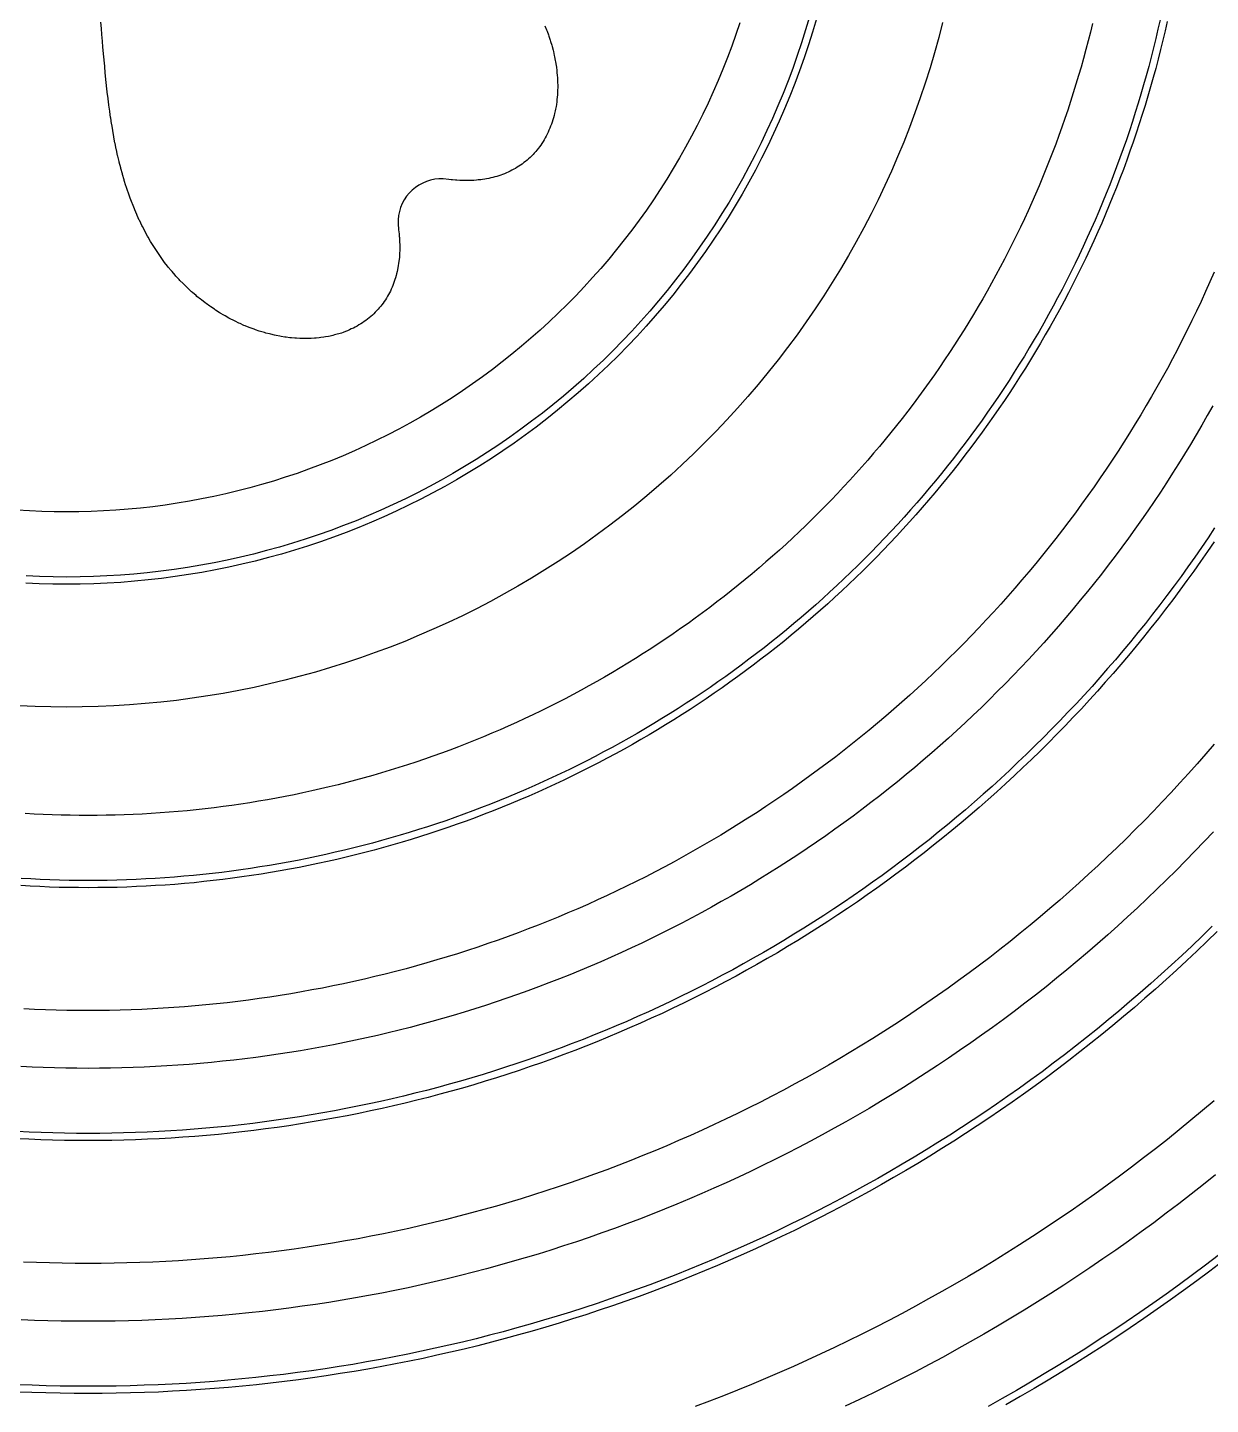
# Model space of a CAD drawing. Header units: metres. Extents: x 10 to 1210, y 10 to 2773.
# Drawn here: x 451.6 to 615.4, y 2079.5 to 2270 of the extents above; entities that cross this region are included whole.
import ezdxf

# ---------------------------------------------------------------- set-up
doc = ezdxf.new("R2010")
doc.units = ezdxf.units.M
for name, color, linetype in [('ACIKLIK', 5, 'Continuous'), ('CAM_SABLON', 4, 'Continuous'), ('DIS_KENAR_V91_Z3', 1, 'Continuous'), ('LAMBA_T4_Z4', 3, 'Continuous')]:
    doc.layers.add(name, color=color, linetype=linetype)

msp = doc.modelspace()

# ---------------------------------------------------------------- linework, layer by layer
at = {"layer": 'ACIKLIK'}
for points in [[(550.2, 2270.72), (549.66, 2269.09), (549.09, 2267.48), (548.49, 2265.88), (547.86, 2264.29), (547.21, 2262.71), (546.53, 2261.14), (545.82, 2259.58), (545.08, 2258.04), (544.32, 2256.51), (543.53, 2254.99), (542.71, 2253.49), (541.87, 2252), (541, 2250.53), (540.11, 2249.07), (539.19, 2247.63), (538.24, 2246.2), (537.28, 2244.79), (536.28, 2243.4), (535.27, 2242.02), (534.22, 2240.67), (533.16, 2239.33), (532.07, 2238.01), (530.96, 2236.71), (529.83, 2235.43), (528.67, 2234.16), (527.49, 2232.92), (526.3, 2231.7), (525.08, 2230.51), (523.84, 2229.33), (522.57, 2228.17), (521.29, 2227.04), (519.99, 2225.93), (518.67, 2224.84), (517.33, 2223.78), (515.98, 2222.73), (514.6, 2221.72), (513.21, 2220.72), (511.8, 2219.76), (510.37, 2218.81), (508.93, 2217.89), (507.47, 2217), (506, 2216.13), (504.51, 2215.29), (503.01, 2214.47), (501.49, 2213.68), (499.96, 2212.92), (498.42, 2212.18), (496.86, 2211.47), (495.29, 2210.79), (493.71, 2210.14), (492.12, 2209.51), (490.52, 2208.91), (488.91, 2208.34), (487.28, 2207.8), (485.65, 2207.28), (484.01, 2206.8), (482.36, 2206.34), (480.71, 2205.91), (479.04, 2205.51), (477.38, 2205.14), (475.7, 2204.8), (474.02, 2204.49), (472.33, 2204.21), (470.64, 2203.95), (468.94, 2203.73), (467.24, 2203.54), (465.54, 2203.37), (463.84, 2203.24), (462.13, 2203.14), (460.42, 2203.06), (458.71, 2203.02), (457, 2203), (455.29, 2203.02), (453.58, 2203.06), (451.87, 2203.14), (450.16, 2203.24)], [(599.05, 2270.62), (598.75, 2269.41), (598.44, 2268.2), (598.13, 2266.99), (597.8, 2265.78), (597.46, 2264.58), (597.11, 2263.39), (596.75, 2262.19), (596.38, 2261), (596, 2259.81), (595.61, 2258.63), (595.21, 2257.44), (594.8, 2256.27), (594.38, 2255.09), (593.94, 2253.92), (593.5, 2252.75), (593.05, 2251.59), (592.59, 2250.43), (592.11, 2249.28), (591.63, 2248.13), (591.14, 2246.98), (590.64, 2245.84), (590.12, 2244.7), (589.6, 2243.57), (589.07, 2242.44), (588.53, 2241.31), (587.98, 2240.19), (587.41, 2239.08), (586.84, 2237.97), (586.26, 2236.87), (585.67, 2235.77), (585.07, 2234.67), (584.46, 2233.58), (583.84, 2232.5), (583.21, 2231.42), (582.57, 2230.35), (581.93, 2229.28), (581.27, 2228.22), (580.6, 2227.17), (579.93, 2226.12), (579.25, 2225.07), (578.55, 2224.04), (577.85, 2223), (577.14, 2221.98), (576.42, 2220.96), (575.69, 2219.95), (574.95, 2218.94), (574.2, 2217.94), (573.45, 2216.95), (572.69, 2215.96), (571.91, 2214.98), (571.13, 2214.01), (570.34, 2213.04), (569.54, 2212.08), (568.74, 2211.13), (567.92, 2210.18), (567.1, 2209.25), (566.27, 2208.31), (565.43, 2207.39), (564.58, 2206.47), (563.73, 2205.57), (562.87, 2204.66), (561.99, 2203.77), (561.12, 2202.88), (560.23, 2202.01), (559.34, 2201.13), (558.43, 2200.27), (557.53, 2199.42), (556.61, 2198.57), (555.69, 2197.73), (554.75, 2196.9), (553.82, 2196.08), (552.87, 2195.26), (551.92, 2194.46), (550.96, 2193.66), (549.99, 2192.87), (549.02, 2192.09), (548.04, 2191.31), (547.05, 2190.55), (546.06, 2189.8), (545.06, 2189.05), (544.05, 2188.31), (543.04, 2187.58), (542.02, 2186.86), (541, 2186.15), (539.96, 2185.45), (538.93, 2184.75), (537.88, 2184.07), (536.83, 2183.4), (535.78, 2182.73), (534.72, 2182.07), (533.65, 2181.43), (532.58, 2180.79), (531.5, 2180.16), (530.42, 2179.54), (529.33, 2178.93), (528.23, 2178.33), (527.13, 2177.74), (526.03, 2177.16), (524.92, 2176.59), (523.81, 2176.02), (522.69, 2175.47), (521.56, 2174.93), (520.43, 2174.4), (519.3, 2173.88), (518.16, 2173.36), (517.02, 2172.86), (515.87, 2172.37), (514.72, 2171.89), (513.57, 2171.41), (512.41, 2170.95), (511.25, 2170.5), (510.08, 2170.06), (508.91, 2169.62), (507.73, 2169.2), (506.56, 2168.79), (505.37, 2168.39), (504.19, 2168), (503, 2167.62), (501.81, 2167.25), (500.61, 2166.89), (499.42, 2166.54), (498.22, 2166.2), (497.01, 2165.87), (495.8, 2165.56), (494.59, 2165.25), (493.38, 2164.95), (492.17, 2164.67), (490.95, 2164.39), (489.73, 2164.13), (488.51, 2163.87), (487.29, 2163.63), (486.06, 2163.39), (484.83, 2163.17), (483.6, 2162.96), (482.37, 2162.76), (481.14, 2162.57), (479.9, 2162.39), (478.67, 2162.22), (477.43, 2162.07), (476.19, 2161.92), (474.95, 2161.78), (473.71, 2161.66), (472.46, 2161.54), (471.22, 2161.44), (469.98, 2161.35), (468.73, 2161.27), (467.48, 2161.2), (466.24, 2161.14), (464.99, 2161.09), (463.74, 2161.05), (462.5, 2161.02), (461.25, 2161.01), (460, 2161), (458.75, 2161.01), (457.5, 2161.02), (456.26, 2161.05), (455.01, 2161.09), (453.76, 2161.14), (452.52, 2161.2), (451.27, 2161.27)], [(615.68, 2217.7), (614.92, 2216.35), (614.15, 2215), (613.37, 2213.66), (612.58, 2212.32), (611.77, 2211), (610.95, 2209.67), (610.12, 2208.36), (609.28, 2207.05), (608.43, 2205.76), (607.57, 2204.46), (606.69, 2203.18), (605.81, 2201.9), (604.91, 2200.64), (604, 2199.37), (603.09, 2198.12), (602.16, 2196.88), (601.22, 2195.64), (600.27, 2194.41), (599.3, 2193.19), (598.33, 2191.98), (597.35, 2190.78), (596.36, 2189.58), (595.35, 2188.4), (594.34, 2187.22), (593.31, 2186.05), (592.28, 2184.89), (591.24, 2183.75), (590.18, 2182.6), (589.12, 2181.47), (588.04, 2180.35), (586.96, 2179.24), (585.86, 2178.14), (584.76, 2177.04), (583.65, 2175.96), (582.53, 2174.88), (581.4, 2173.82), (580.25, 2172.76), (579.11, 2171.72), (577.95, 2170.69), (576.78, 2169.66), (575.6, 2168.65), (574.42, 2167.64), (573.22, 2166.65), (572.02, 2165.67), (570.81, 2164.7), (569.59, 2163.73), (568.36, 2162.78), (567.12, 2161.84), (565.88, 2160.91), (564.63, 2160), (563.36, 2159.09), (562.1, 2158.19), (560.82, 2157.31), (559.54, 2156.43), (558.24, 2155.57), (556.95, 2154.72), (555.64, 2153.88), (554.33, 2153.05), (553, 2152.23), (551.68, 2151.42), (550.34, 2150.63), (549, 2149.85), (547.65, 2149.08), (546.3, 2148.32), (544.93, 2147.57), (543.57, 2146.84), (542.19, 2146.11), (540.81, 2145.4), (539.42, 2144.7), (538.03, 2144.01), (536.63, 2143.34), (535.23, 2142.68), (533.82, 2142.03), (532.4, 2141.39), (530.98, 2140.76), (529.55, 2140.15), (528.12, 2139.55), (526.68, 2138.96), (525.24, 2138.39), (523.79, 2137.82), (522.34, 2137.27), (520.88, 2136.73), (519.42, 2136.21), (517.95, 2135.7), (516.48, 2135.2), (515, 2134.71), (513.53, 2134.24), (512.04, 2133.78), (510.55, 2133.33), (509.06, 2132.9), (507.57, 2132.47), (506.07, 2132.07), (504.57, 2131.67), (503.06, 2131.29), (501.55, 2130.92), (500.04, 2130.56), (498.53, 2130.22), (497.01, 2129.89), (495.49, 2129.57), (493.96, 2129.27), (492.44, 2128.98), (490.91, 2128.7), (489.38, 2128.44), (487.85, 2128.19), (486.31, 2127.96), (484.77, 2127.73), (483.23, 2127.52), (481.69, 2127.33), (480.15, 2127.14), (478.61, 2126.98), (477.06, 2126.82), (475.51, 2126.68), (473.97, 2126.55), (472.42, 2126.43), (470.87, 2126.33), (469.32, 2126.24), (467.76, 2126.17), (466.21, 2126.11), (464.66, 2126.06), (463.11, 2126.03), (461.55, 2126.01), (460, 2126), (458.45, 2126.01), (456.89, 2126.03), (455.34, 2126.06), (453.79, 2126.11), (452.24, 2126.17), (450.68, 2126.24)], [(615.78, 2158.73), (614.5, 2157.38), (613.22, 2156.04), (611.92, 2154.71), (610.61, 2153.39), (609.29, 2152.08), (607.96, 2150.78), (606.62, 2149.5), (605.27, 2148.22), (603.9, 2146.96), (602.52, 2145.71), (601.14, 2144.47), (599.74, 2143.25), (598.33, 2142.03), (596.91, 2140.83), (595.48, 2139.64), (594.05, 2138.47), (592.6, 2137.3), (591.14, 2136.15), (589.67, 2135.02), (588.19, 2133.89), (586.7, 2132.78), (585.2, 2131.68), (583.69, 2130.59), (582.17, 2129.52), (580.64, 2128.46), (579.11, 2127.42), (577.56, 2126.38), (576.01, 2125.36), (574.44, 2124.36), (572.87, 2123.37), (571.29, 2122.39), (569.7, 2121.42), (568.11, 2120.47), (566.5, 2119.54), (564.89, 2118.61), (563.26, 2117.71), (561.63, 2116.81), (560, 2115.93), (558.35, 2115.07), (556.7, 2114.22), (555.04, 2113.38), (553.37, 2112.56), (551.7, 2111.75), (550.02, 2110.96), (548.33, 2110.18), (546.63, 2109.42), (544.93, 2108.67), (543.23, 2107.93), (541.51, 2107.21), (539.79, 2106.51), (538.06, 2105.82), (536.33, 2105.15), (534.59, 2104.49), (532.85, 2103.85), (531.1, 2103.22), (529.35, 2102.6), (527.59, 2102.01), (525.82, 2101.43), (524.05, 2100.86), (522.28, 2100.31), (520.5, 2099.77), (518.71, 2099.25), (516.92, 2098.75), (515.13, 2098.26), (513.33, 2097.78), (511.53, 2097.33), (509.72, 2096.89), (507.91, 2096.46), (506.1, 2096.05), (504.29, 2095.65), (502.47, 2095.28), (500.64, 2094.91), (498.82, 2094.57), (496.99, 2094.24), (495.16, 2093.92), (493.32, 2093.62), (491.48, 2093.34), (489.64, 2093.07), (487.8, 2092.82), (485.96, 2092.59), (484.11, 2092.37), (482.26, 2092.17), (480.42, 2091.98), (478.56, 2091.81), (476.71, 2091.66), (474.86, 2091.52), (473, 2091.4), (471.15, 2091.29), (469.29, 2091.2), (467.43, 2091.13), (465.58, 2091.07), (463.72, 2091.03), (461.86, 2091.01), (460, 2091), (458.14, 2091.01), (456.28, 2091.03), (454.42, 2091.07), (452.57, 2091.13), (450.71, 2091.2)], [(616.07, 2111.27), (614.38, 2109.91), (612.68, 2108.57), (610.97, 2107.25), (609.25, 2105.94), (607.52, 2104.64), (605.77, 2103.36), (604.01, 2102.1), (602.25, 2100.85), (600.47, 2099.62), (598.68, 2098.4), (596.88, 2097.2), (595.07, 2096.01), (593.25, 2094.84), (591.42, 2093.68), (589.58, 2092.55), (587.73, 2091.42), (585.87, 2090.32), (584, 2089.23), (582.12, 2088.15), (580.23, 2087.09), (578.34, 2086.05), (576.43, 2085.03), (574.51, 2084.02), (572.59, 2083.03), (570.66, 2082.06), (568.72, 2081.1), (566.77, 2080.16), (564.81, 2079.24)]]:
    msp.add_lwpolyline(points, dxfattribs=at)
at = {"layer": 'CAM_SABLON'}
for points in [[(559.85, 2271.51), (559.32, 2269.72), (558.76, 2267.94), (558.17, 2266.16), (557.55, 2264.4), (556.89, 2262.65), (556.21, 2260.92), (555.49, 2259.19), (554.75, 2257.48), (553.97, 2255.78), (553.17, 2254.09), (552.34, 2252.42), (551.47, 2250.77), (550.58, 2249.13), (549.66, 2247.5), (548.72, 2245.89), (547.74, 2244.3), (546.74, 2242.72), (545.71, 2241.17), (544.65, 2239.63), (543.56, 2238.11), (542.45, 2236.61), (541.32, 2235.12), (540.15, 2233.66), (538.97, 2232.22), (537.75, 2230.8), (536.52, 2229.4), (535.25, 2228.03), (533.97, 2226.67), (532.66, 2225.34), (531.33, 2224.03), (529.97, 2222.75), (528.6, 2221.48), (527.2, 2220.25), (525.78, 2219.03), (524.34, 2217.85), (522.88, 2216.68), (521.39, 2215.55), (519.89, 2214.44), (518.37, 2213.35), (516.83, 2212.29), (515.28, 2211.26), (513.7, 2210.26), (512.11, 2209.28), (510.5, 2208.34), (508.87, 2207.42), (507.23, 2206.53), (505.58, 2205.66), (503.91, 2204.83), (502.22, 2204.03), (500.52, 2203.25), (498.81, 2202.51), (497.08, 2201.79), (495.35, 2201.11), (493.6, 2200.45), (491.84, 2199.83), (490.06, 2199.24), (488.28, 2198.68), (486.49, 2198.15), (484.69, 2197.65), (482.89, 2197.18), (481.07, 2196.74), (479.25, 2196.34), (477.42, 2195.97), (475.58, 2195.63), (473.74, 2195.32), (471.89, 2195.04), (470.04, 2194.8), (468.18, 2194.59), (466.33, 2194.41), (464.46, 2194.26), (462.6, 2194.15), (460.73, 2194.07), (458.87, 2194.02), (457, 2194), (455.13, 2194.02), (453.27, 2194.07), (451.4, 2194.15)], [(608.4, 2271.1), (608.1, 2269.81), (607.8, 2268.52), (607.48, 2267.23), (607.16, 2265.94), (606.82, 2264.66), (606.47, 2263.38), (606.11, 2262.1), (605.74, 2260.83), (605.36, 2259.56), (604.96, 2258.29), (604.56, 2257.03), (604.15, 2255.77), (603.72, 2254.51), (603.28, 2253.26), (602.83, 2252.01), (602.37, 2250.77), (601.9, 2249.53), (601.42, 2248.29), (600.93, 2247.06), (600.43, 2245.83), (599.92, 2244.61), (599.39, 2243.39), (598.86, 2242.18), (598.31, 2240.97), (597.76, 2239.76), (597.19, 2238.56), (596.62, 2237.37), (596.03, 2236.18), (595.43, 2234.99), (594.83, 2233.81), (594.21, 2232.64), (593.58, 2231.47), (592.94, 2230.31), (592.29, 2229.15), (591.64, 2228), (590.97, 2226.85), (590.29, 2225.71), (589.6, 2224.58), (588.9, 2223.45), (588.2, 2222.33), (587.48, 2221.21), (586.75, 2220.11), (586.01, 2219), (585.27, 2217.91), (584.51, 2216.82), (583.75, 2215.73), (582.97, 2214.66), (582.19, 2213.59), (581.39, 2212.52), (580.59, 2211.47), (579.78, 2210.42), (578.96, 2209.38), (578.13, 2208.34), (577.29, 2207.32), (576.44, 2206.3), (575.58, 2205.28), (574.72, 2204.28), (573.84, 2203.28), (572.96, 2202.29), (572.07, 2201.31), (571.17, 2200.34), (570.26, 2199.37), (569.34, 2198.41), (568.41, 2197.46), (567.48, 2196.52), (566.54, 2195.59), (565.59, 2194.66), (564.63, 2193.74), (563.66, 2192.83), (562.69, 2191.93), (561.71, 2191.04), (560.72, 2190.16), (559.72, 2189.28), (558.72, 2188.42), (557.7, 2187.56), (556.68, 2186.71), (555.66, 2185.87), (554.62, 2185.04), (553.58, 2184.22), (552.53, 2183.41), (551.48, 2182.61), (550.41, 2181.81), (549.34, 2181.03), (548.27, 2180.25), (547.18, 2179.49), (546.09, 2178.73), (545, 2177.99), (543.89, 2177.25), (542.79, 2176.52), (541.67, 2175.8), (540.55, 2175.1), (539.42, 2174.4), (538.29, 2173.71), (537.15, 2173.03), (536, 2172.36), (534.85, 2171.71), (533.69, 2171.06), (532.53, 2170.42), (531.36, 2169.79), (530.19, 2169.17), (529.01, 2168.57), (527.82, 2167.97), (526.63, 2167.38), (525.44, 2166.81), (524.24, 2166.24), (523.03, 2165.69), (521.82, 2165.14), (520.61, 2164.61), (519.39, 2164.08), (518.17, 2163.57), (516.94, 2163.07), (515.71, 2162.58), (514.47, 2162.1), (513.23, 2161.63), (511.99, 2161.17), (510.74, 2160.72), (509.49, 2160.28), (508.23, 2159.85), (506.97, 2159.44), (505.71, 2159.04), (504.44, 2158.64), (503.17, 2158.26), (501.9, 2157.89), (500.62, 2157.53), (499.34, 2157.18), (498.06, 2156.84), (496.77, 2156.52), (495.48, 2156.2), (494.19, 2155.9), (492.9, 2155.6), (491.6, 2155.32), (490.3, 2155.05), (489, 2154.79), (487.7, 2154.55), (486.39, 2154.31), (485.09, 2154.08), (483.78, 2153.87), (482.47, 2153.67), (481.15, 2153.48), (479.84, 2153.3), (478.52, 2153.13), (477.21, 2152.98), (475.89, 2152.83), (474.57, 2152.7), (473.25, 2152.58), (471.93, 2152.47), (470.6, 2152.37), (469.28, 2152.28), (467.96, 2152.21), (466.63, 2152.14), (465.3, 2152.09), (463.98, 2152.05), (462.65, 2152.02), (461.33, 2152.01), (460, 2152), (458.67, 2152.01), (457.35, 2152.02), (456.02, 2152.05), (454.7, 2152.09), (453.37, 2152.14), (452.04, 2152.21), (450.72, 2152.28)], [(615.94, 2200.79), (615.03, 2199.43), (614.11, 2198.08), (613.18, 2196.74), (612.24, 2195.41), (611.29, 2194.08), (610.32, 2192.77), (609.34, 2191.46), (608.36, 2190.16), (607.36, 2188.87), (606.35, 2187.59), (605.33, 2186.32), (604.29, 2185.05), (603.25, 2183.8), (602.2, 2182.55), (601.13, 2181.32), (600.05, 2180.09), (598.97, 2178.87), (597.87, 2177.66), (596.76, 2176.47), (595.64, 2175.28), (594.52, 2174.1), (593.38, 2172.93), (592.23, 2171.77), (591.07, 2170.62), (589.9, 2169.48), (588.72, 2168.36), (587.53, 2167.24), (586.34, 2166.13), (585.13, 2165.03), (583.91, 2163.95), (582.68, 2162.87), (581.45, 2161.8), (580.2, 2160.75), (578.95, 2159.71), (577.68, 2158.67), (576.41, 2157.65), (575.13, 2156.64), (573.84, 2155.64), (572.54, 2154.66), (571.23, 2153.68), (569.92, 2152.71), (568.59, 2151.76), (567.26, 2150.82), (565.92, 2149.89), (564.57, 2148.97), (563.21, 2148.06), (561.85, 2147.17), (560.47, 2146.29), (559.09, 2145.42), (557.71, 2144.56), (556.31, 2143.71), (554.91, 2142.88), (553.5, 2142.05), (552.08, 2141.24), (550.66, 2140.45), (549.23, 2139.66), (547.79, 2138.89), (546.35, 2138.13), (544.9, 2137.38), (543.44, 2136.65), (541.98, 2135.93), (540.51, 2135.22), (539.03, 2134.52), (537.55, 2133.84), (536.06, 2133.17), (534.57, 2132.51), (533.07, 2131.87), (531.56, 2131.23), (530.05, 2130.62), (528.54, 2130.01), (527.01, 2129.42), (525.49, 2128.84), (523.96, 2128.28), (522.42, 2127.73), (520.88, 2127.19), (519.34, 2126.66), (517.79, 2126.15), (516.23, 2125.66), (514.67, 2125.17), (513.11, 2124.7), (511.54, 2124.24), (509.97, 2123.8), (508.4, 2123.37), (506.82, 2122.96), (505.24, 2122.55), (503.65, 2122.17), (502.07, 2121.79), (500.47, 2121.43), (498.88, 2121.09), (497.28, 2120.75), (495.68, 2120.44), (494.08, 2120.13), (492.47, 2119.84), (490.86, 2119.56), (489.25, 2119.3), (487.64, 2119.05), (486.03, 2118.82), (484.41, 2118.6), (482.79, 2118.39), (481.17, 2118.2), (479.55, 2118.02), (477.92, 2117.86), (476.3, 2117.71), (474.67, 2117.58), (473.04, 2117.46), (471.42, 2117.35), (469.79, 2117.26), (468.16, 2117.18), (466.53, 2117.11), (464.9, 2117.06), (463.26, 2117.03), (461.63, 2117.01), (460, 2117), (458.37, 2117.01), (456.74, 2117.03), (455.1, 2117.06), (453.47, 2117.11), (451.84, 2117.18), (450.21, 2117.26)], [(615.6, 2145.66), (614.21, 2144.31), (612.81, 2142.97), (611.4, 2141.64), (609.98, 2140.32), (608.55, 2139.02), (607.1, 2137.73), (605.64, 2136.45), (604.18, 2135.19), (602.7, 2133.94), (601.21, 2132.7), (599.71, 2131.47), (598.2, 2130.26), (596.68, 2129.06), (595.14, 2127.88), (593.6, 2126.7), (592.05, 2125.54), (590.49, 2124.4), (588.92, 2123.27), (587.33, 2122.15), (585.74, 2121.04), (584.14, 2119.95), (582.53, 2118.88), (580.91, 2117.82), (579.28, 2116.77), (577.64, 2115.73), (575.99, 2114.71), (574.34, 2113.71), (572.67, 2112.72), (571, 2111.74), (569.32, 2110.78), (567.63, 2109.83), (565.93, 2108.9), (564.22, 2107.99), (562.51, 2107.08), (560.79, 2106.2), (559.06, 2105.32), (557.32, 2104.47), (555.57, 2103.63), (553.82, 2102.8), (552.06, 2101.99), (550.3, 2101.19), (548.52, 2100.41), (546.74, 2099.65), (544.96, 2098.9), (543.16, 2098.17), (541.36, 2097.45), (539.56, 2096.75), (537.75, 2096.06), (535.93, 2095.39), (534.11, 2094.73), (532.28, 2094.1), (530.44, 2093.47), (528.6, 2092.87), (526.76, 2092.28), (524.91, 2091.7), (523.05, 2091.14), (521.19, 2090.6), (519.33, 2090.07), (517.46, 2089.56), (515.58, 2089.07), (513.71, 2088.59), (511.82, 2088.13), (509.94, 2087.69), (508.05, 2087.26), (506.16, 2086.85), (504.26, 2086.46), (502.36, 2086.08), (500.46, 2085.72), (498.55, 2085.37), (496.64, 2085.04), (494.73, 2084.73), (492.81, 2084.44), (490.9, 2084.16), (488.98, 2083.9), (487.05, 2083.65), (485.13, 2083.43), (483.21, 2083.22), (481.28, 2083.02), (479.35, 2082.84), (477.42, 2082.68), (475.49, 2082.54), (473.55, 2082.41), (471.62, 2082.3), (469.68, 2082.21), (467.75, 2082.14), (465.81, 2082.08), (463.87, 2082.03), (461.94, 2082.01), (460, 2082), (458.06, 2082.01), (456.13, 2082.03), (454.19, 2082.08), (452.25, 2082.14), (450.32, 2082.21)], [(616.45, 2100.11), (614.67, 2098.75), (612.87, 2097.41), (611.06, 2096.08), (609.24, 2094.77), (607.41, 2093.48), (605.57, 2092.2), (603.71, 2090.94), (601.85, 2089.69), (599.97, 2088.46), (598.09, 2087.25), (596.19, 2086.05), (594.28, 2084.87), (592.36, 2083.71), (590.44, 2082.56), (588.5, 2081.43), (586.55, 2080.32), (584.6, 2079.22)]]:
    msp.add_lwpolyline(points, dxfattribs=at)
at = {"layer": 'DIS_KENAR_V91_Z3'}
for points in [[(578.29, 2270.76), (577.74, 2268.65), (577.16, 2266.55), (576.54, 2264.45), (575.88, 2262.37), (575.19, 2260.3), (574.46, 2258.25), (573.7, 2256.2), (572.9, 2254.17), (572.06, 2252.16), (571.19, 2250.16), (570.29, 2248.17), (569.35, 2246.2), (568.38, 2244.25), (567.37, 2242.32), (566.33, 2240.4), (565.25, 2238.5), (564.15, 2236.62), (563.01, 2234.76), (561.83, 2232.92), (560.63, 2231.1), (559.39, 2229.3), (558.13, 2227.53), (556.83, 2225.77), (555.5, 2224.04), (554.14, 2222.33), (552.76, 2220.65), (551.34, 2218.99), (549.89, 2217.36), (548.42, 2215.75), (546.92, 2214.17), (545.39, 2212.61), (543.83, 2211.08), (542.25, 2209.58), (540.64, 2208.11), (539.01, 2206.66), (537.35, 2205.24), (535.67, 2203.86), (533.96, 2202.5), (532.23, 2201.17), (530.47, 2199.87), (528.7, 2198.61), (526.9, 2197.37), (525.08, 2196.17), (523.24, 2194.99), (521.38, 2193.85), (519.5, 2192.75), (517.6, 2191.67), (515.68, 2190.63), (513.75, 2189.62), (511.8, 2188.65), (509.83, 2187.71), (507.84, 2186.81), (505.84, 2185.94), (503.83, 2185.1), (501.8, 2184.3), (499.75, 2183.54), (497.7, 2182.81), (495.63, 2182.12), (493.55, 2181.46), (491.45, 2180.84), (489.35, 2180.26), (487.24, 2179.71), (485.12, 2179.2), (482.99, 2178.73), (480.85, 2178.3), (478.71, 2177.9), (476.55, 2177.54), (474.4, 2177.22), (472.23, 2176.93), (470.07, 2176.68), (467.89, 2176.48), (465.72, 2176.3), (463.54, 2176.17), (461.36, 2176.08), (459.18, 2176.02), (457, 2176), (454.82, 2176.02), (452.64, 2176.08), (450.46, 2176.17)], [(523.24, 2270.27), (523.45, 2269.73), (523.52, 2269.56), (523.72, 2269.03), (523.78, 2268.85), (523.96, 2268.32), (524.02, 2268.13), (524.17, 2267.61), (524.23, 2267.42), (524.36, 2266.9), (524.41, 2266.71), (524.53, 2266.19), (524.57, 2265.99), (524.67, 2265.48), (524.71, 2265.28), (524.79, 2264.78), (524.82, 2264.57), (524.88, 2264.08), (524.9, 2263.87), (524.94, 2263.38), (524.96, 2263.17), (524.98, 2262.69), (524.99, 2262.47), (525, 2262.01), (525, 2261.79), (524.99, 2261.34), (524.98, 2261.11), (524.95, 2260.68), (524.93, 2260.44), (524.89, 2260.02), (524.86, 2259.78), (524.81, 2259.38), (524.77, 2259.14), (524.7, 2258.75), (524.65, 2258.51), (524.57, 2258.14), (524.5, 2257.89), (524.41, 2257.54), (524.33, 2257.28), (524.23, 2256.95), (524.14, 2256.69), (524.02, 2256.38), (523.92, 2256.12), (523.79, 2255.83), (523.67, 2255.57), (523.54, 2255.29), (523.41, 2255.03), (523.27, 2254.77), (523.12, 2254.52), (522.97, 2254.27), (522.81, 2254.02), (522.65, 2253.79), (522.48, 2253.55), (522.32, 2253.33), (522.13, 2253.09), (521.96, 2252.89), (521.75, 2252.66), (521.58, 2252.47), (521.36, 2252.25), (521.18, 2252.08), (520.95, 2251.87), (520.76, 2251.7), (520.52, 2251.5), (520.33, 2251.35), (520.08, 2251.16), (519.87, 2251.02), (519.62, 2250.85), (519.4, 2250.71), (519.15, 2250.56), (518.92, 2250.43), (518.66, 2250.29), (518.42, 2250.17), (518.15, 2250.04), (517.9, 2249.93), (517.64, 2249.82), (517.37, 2249.72), (517.11, 2249.63), (516.83, 2249.53), (516.58, 2249.45), (516.28, 2249.37), (516.03, 2249.3), (515.72, 2249.23), (515.48, 2249.17), (515.16, 2249.11), (514.91, 2249.07), (514.58, 2249.02), (514.34, 2248.99), (514, 2248.95), (513.77, 2248.92), (513.41, 2248.9), (513.19, 2248.89), (512.82, 2248.87), (512.61, 2248.87), (512.22, 2248.86), (512.02, 2248.87), (511.63, 2248.88), (511.43, 2248.89), (511.03, 2248.91), (510.85, 2248.93), (510.44, 2248.97), (510.26, 2248.99), (509.94, 2249.03), (509.13, 2249.1), (508.55, 2249.1), (507.97, 2249.04), (507.4, 2248.92), (506.85, 2248.75), (506.31, 2248.52), (505.79, 2248.25), (505.31, 2247.92), (504.86, 2247.55), (504.45, 2247.14), (504.08, 2246.69), (503.75, 2246.21), (503.48, 2245.69), (503.25, 2245.15), (503.08, 2244.6), (502.96, 2244.03), (502.9, 2243.45), (502.9, 2242.86), (502.97, 2242.11), (503.01, 2241.74), (503.03, 2241.56), (503.07, 2241.15), (503.09, 2240.97), (503.11, 2240.57), (503.12, 2240.37), (503.13, 2239.98), (503.14, 2239.78), (503.13, 2239.39), (503.13, 2239.18), (503.11, 2238.81), (503.1, 2238.59), (503.08, 2238.23), (503.05, 2238), (503.01, 2237.66), (502.98, 2237.42), (502.93, 2237.09), (502.89, 2236.84), (502.83, 2236.52), (502.77, 2236.28), (502.7, 2235.97), (502.63, 2235.72), (502.55, 2235.42), (502.47, 2235.17), (502.37, 2234.89), (502.28, 2234.63), (502.18, 2234.36), (502.07, 2234.1), (501.96, 2233.85), (501.83, 2233.58), (501.71, 2233.34), (501.57, 2233.08), (501.44, 2232.85), (501.29, 2232.6), (501.15, 2232.38), (500.98, 2232.13), (500.84, 2231.92), (500.65, 2231.67), (500.5, 2231.48), (500.3, 2231.24), (500.13, 2231.05), (499.92, 2230.82), (499.75, 2230.64), (499.53, 2230.42), (499.34, 2230.25), (499.11, 2230.04), (498.91, 2229.87), (498.67, 2229.68), (498.45, 2229.52), (498.21, 2229.35), (497.98, 2229.19), (497.73, 2229.03), (497.48, 2228.88), (497.23, 2228.73), (496.97, 2228.59), (496.71, 2228.46), (496.43, 2228.33), (496.17, 2228.21), (495.88, 2228.08), (495.62, 2227.98), (495.31, 2227.86), (495.05, 2227.77), (494.72, 2227.67), (494.46, 2227.59), (494.11, 2227.5), (493.86, 2227.43), (493.49, 2227.35), (493.25, 2227.3), (492.86, 2227.23), (492.62, 2227.19), (492.22, 2227.14), (491.98, 2227.11), (491.56, 2227.07), (491.32, 2227.05), (490.89, 2227.02), (490.66, 2227.01), (490.21, 2227), (489.99, 2227), (489.53, 2227.01), (489.31, 2227.02), (488.83, 2227.04), (488.62, 2227.06), (488.13, 2227.1), (487.92, 2227.12), (487.43, 2227.18), (487.22, 2227.21), (486.72, 2227.29), (486.52, 2227.33), (486.01, 2227.43), (485.81, 2227.47), (485.29, 2227.59), (485.1, 2227.64), (484.58, 2227.77), (484.39, 2227.83), (483.87, 2227.98), (483.68, 2228.04), (483.15, 2228.22), (482.97, 2228.28), (482.44, 2228.48), (482.27, 2228.55), (481.73, 2228.76), (481.56, 2228.83), (481.03, 2229.07), (480.87, 2229.15), (480.34, 2229.4), (480.17, 2229.48), (479.64, 2229.75), (479.48, 2229.84), (478.96, 2230.13), (478.8, 2230.22), (478.29, 2230.53), (478.13, 2230.62), (477.62, 2230.95), (477.47, 2231.05), (476.96, 2231.39), (476.82, 2231.49), (476.32, 2231.86), (476.18, 2231.96), (475.68, 2232.34), (475.54, 2232.45), (475.06, 2232.84), (474.93, 2232.96), (474.45, 2233.37), (474.32, 2233.48), (473.85, 2233.91), (473.73, 2234.03), (473.27, 2234.47), (473.15, 2234.6), (472.7, 2235.06), (472.59, 2235.18), (472.15, 2235.65), (472.04, 2235.78), (471.61, 2236.27), (471.5, 2236.4), (471.09, 2236.9), (470.99, 2237.03), (470.58, 2237.55), (470.48, 2237.69), (470.09, 2238.22), (470, 2238.35), (469.62, 2238.9), (469.53, 2239.03), (469.16, 2239.6), (469.08, 2239.73), (468.72, 2240.31), (468.64, 2240.44), (468.3, 2241.03), (468.23, 2241.16), (467.9, 2241.77), (467.83, 2241.9), (467.51, 2242.52), (467.44, 2242.65), (467.13, 2243.28), (467.07, 2243.41), (466.78, 2244.05), (466.72, 2244.18), (466.44, 2244.84), (466.39, 2244.96), (466.12, 2245.63), (466.07, 2245.75), (465.81, 2246.44), (465.77, 2246.55), (465.52, 2247.25), (465.48, 2247.36), (465.26, 2248.03), (465.23, 2248.13), (465, 2248.86), (464.97, 2248.97), (464.76, 2249.7), (464.73, 2249.8), (464.52, 2250.55), (464.5, 2250.65), (464.31, 2251.4), (464.28, 2251.5), (464.1, 2252.26), (464.08, 2252.35), (463.91, 2253.13), (463.89, 2253.21), (463.73, 2254), (463.71, 2254.08), (463.56, 2254.88), (463.55, 2254.95), (463.4, 2255.76), (463.39, 2255.83), (463.26, 2256.64), (463.25, 2256.71), (463.12, 2257.53), (463.11, 2257.59), (462.99, 2258.42), (462.98, 2258.47), (462.87, 2259.31), (462.86, 2259.36), (462.76, 2260.2), (462.75, 2260.24), (462.65, 2261.09), (462.65, 2261.13), (462.55, 2261.98), (462.55, 2262.02), (462.46, 2262.87), (462.46, 2262.91), (462.37, 2263.76), (462.37, 2263.79), (462.29, 2264.65), (462.29, 2264.68), (462.21, 2265.54), (462.21, 2265.56), (462.13, 2266.43), (462.13, 2266.44), (462.05, 2267.31), (462.05, 2267.32), (461.98, 2268.18), (461.91, 2269.06), (461.83, 2269.92), (461.76, 2270.77)], [(615.9, 2236.21), (615.3, 2234.85), (614.69, 2233.5), (614.07, 2232.15), (613.44, 2230.81), (612.79, 2229.48), (612.14, 2228.15), (611.47, 2226.82), (610.79, 2225.5), (610.1, 2224.19), (609.4, 2222.88), (608.69, 2221.58), (607.96, 2220.29), (607.22, 2219), (606.48, 2217.72), (605.72, 2216.44), (604.95, 2215.18), (604.17, 2213.91), (603.38, 2212.66), (602.57, 2211.41), (601.76, 2210.17), (600.94, 2208.94), (600.1, 2207.71), (599.26, 2206.49), (598.4, 2205.28), (597.53, 2204.08), (596.66, 2202.88), (595.77, 2201.69), (594.87, 2200.51), (593.96, 2199.34), (593.04, 2198.17), (592.11, 2197.02), (591.18, 2195.87), (590.23, 2194.73), (589.27, 2193.59), (588.3, 2192.47), (587.32, 2191.35), (586.33, 2190.25), (585.34, 2189.15), (584.33, 2188.06), (583.31, 2186.98), (582.29, 2185.91), (581.25, 2184.85), (580.21, 2183.79), (579.15, 2182.75), (578.09, 2181.71), (577.02, 2180.69), (575.94, 2179.67), (574.85, 2178.66), (573.75, 2177.67), (572.65, 2176.68), (571.53, 2175.7), (570.41, 2174.73), (569.27, 2173.77), (568.13, 2172.82), (566.98, 2171.89), (565.83, 2170.96), (564.66, 2170.04), (563.49, 2169.13), (562.31, 2168.23), (561.12, 2167.34), (559.92, 2166.47), (558.72, 2165.6), (557.51, 2164.74), (556.29, 2163.9), (555.06, 2163.06), (553.83, 2162.24), (552.59, 2161.43), (551.34, 2160.62), (550.09, 2159.83), (548.82, 2159.05), (547.56, 2158.28), (546.28, 2157.52), (545, 2156.78), (543.71, 2156.04), (542.42, 2155.31), (541.12, 2154.6), (539.81, 2153.9), (538.5, 2153.21), (537.18, 2152.53), (535.85, 2151.86), (534.52, 2151.21), (533.19, 2150.56), (531.85, 2149.93), (530.5, 2149.31), (529.15, 2148.7), (527.79, 2148.1), (526.42, 2147.51), (525.06, 2146.94), (523.68, 2146.38), (522.31, 2145.83), (520.92, 2145.29), (519.54, 2144.77), (518.14, 2144.25), (516.75, 2143.75), (515.35, 2143.26), (513.94, 2142.78), (512.53, 2142.32), (511.12, 2141.87), (509.7, 2141.43), (508.28, 2141), (506.86, 2140.59), (505.43, 2140.18), (504, 2139.79), (502.56, 2139.41), (501.13, 2139.05), (499.69, 2138.7), (498.24, 2138.36), (496.79, 2138.03), (495.34, 2137.71), (493.89, 2137.41), (492.44, 2137.12), (490.98, 2136.85), (489.52, 2136.58), (488.06, 2136.33), (486.59, 2136.09), (485.13, 2135.87), (483.66, 2135.65), (482.19, 2135.45), (480.72, 2135.27), (479.24, 2135.09), (477.77, 2134.93), (476.29, 2134.78), (474.82, 2134.65), (473.34, 2134.52), (471.86, 2134.41), (470.38, 2134.32), (468.9, 2134.23), (467.42, 2134.16), (465.93, 2134.1), (464.45, 2134.06), (462.97, 2134.03), (461.48, 2134.01), (460, 2134), (458.52, 2134.01), (457.03, 2134.03), (455.55, 2134.06), (454.07, 2134.1), (452.58, 2134.16), (451.1, 2134.23)], [(615.88, 2170.86), (614.72, 2169.51), (613.54, 2168.16), (612.34, 2166.83), (611.14, 2165.5), (609.93, 2164.19), (608.7, 2162.89), (607.46, 2161.6), (606.22, 2160.31), (604.96, 2159.04), (603.69, 2157.78), (602.4, 2156.54), (601.11, 2155.3), (599.81, 2154.07), (598.5, 2152.86), (597.17, 2151.66), (595.84, 2150.46), (594.49, 2149.28), (593.14, 2148.12), (591.77, 2146.96), (590.4, 2145.82), (589.01, 2144.69), (587.62, 2143.57), (586.21, 2142.46), (584.8, 2141.36), (583.37, 2140.28), (581.94, 2139.21), (580.5, 2138.15), (579.04, 2137.11), (577.58, 2136.07), (576.11, 2135.05), (574.63, 2134.05), (573.15, 2133.05), (571.65, 2132.07), (570.15, 2131.1), (568.63, 2130.15), (567.11, 2129.21), (565.58, 2128.28), (564.05, 2127.37), (562.5, 2126.46), (560.95, 2125.58), (559.39, 2124.7), (557.82, 2123.84), (556.24, 2123), (554.66, 2122.16), (553.07, 2121.34), (551.47, 2120.54), (549.87, 2119.75), (548.25, 2118.97), (546.64, 2118.21), (545.01, 2117.46), (543.38, 2116.72), (541.74, 2116), (540.1, 2115.3), (538.45, 2114.6), (536.79, 2113.93), (535.13, 2113.26), (533.47, 2112.62), (531.79, 2111.98), (530.11, 2111.36), (528.43, 2110.76), (526.74, 2110.17), (525.05, 2109.59), (523.35, 2109.03), (521.64, 2108.49), (519.94, 2107.96), (518.22, 2107.44), (516.51, 2106.94), (514.78, 2106.46), (513.06, 2105.99), (511.33, 2105.53), (509.59, 2105.09), (507.86, 2104.66), (506.11, 2104.25), (504.37, 2103.86), (502.62, 2103.48), (500.87, 2103.12), (499.12, 2102.77), (497.36, 2102.43), (495.6, 2102.11), (493.83, 2101.81), (492.07, 2101.52), (490.3, 2101.25), (488.53, 2101), (486.76, 2100.75), (484.98, 2100.53), (483.21, 2100.32), (481.43, 2100.12), (479.65, 2099.94), (477.87, 2099.78), (476.08, 2099.63), (474.3, 2099.5), (472.51, 2099.38), (470.73, 2099.28), (468.94, 2099.2), (467.15, 2099.12), (465.37, 2099.07), (463.58, 2099.03), (461.79, 2099.01), (460, 2099), (458.21, 2099.01), (456.42, 2099.03), (454.63, 2099.07), (452.85, 2099.12), (451.06, 2099.2)], [(615.87, 2121.5), (614.27, 2120.15), (612.66, 2118.81), (611.04, 2117.48), (609.4, 2116.17), (607.76, 2114.88), (606.1, 2113.6), (604.44, 2112.33), (602.76, 2111.07), (601.07, 2109.84), (599.37, 2108.61), (597.66, 2107.4), (595.94, 2106.21), (594.21, 2105.03), (592.46, 2103.87), (590.71, 2102.72), (588.95, 2101.59), (587.18, 2100.47), (585.4, 2099.37), (583.61, 2098.28), (581.81, 2097.21), (580, 2096.15), (578.18, 2095.11), (576.35, 2094.09), (574.52, 2093.08), (572.67, 2092.09), (570.82, 2091.12), (568.96, 2090.16), (567.09, 2089.22), (565.21, 2088.29), (563.32, 2087.38), (561.43, 2086.49), (559.53, 2085.61), (557.62, 2084.75), (555.7, 2083.91), (553.78, 2083.08), (551.84, 2082.27), (549.91, 2081.48), (547.96, 2080.7), (546.01, 2079.94), (544.05, 2079.2)]]:
    msp.add_lwpolyline(points, dxfattribs=at)
at = {"layer": 'LAMBA_T4_Z4'}
for points in [[(609.37, 2270.88), (609.08, 2269.58), (608.77, 2268.28), (608.46, 2266.99), (608.13, 2265.69), (607.79, 2264.4), (607.44, 2263.11), (607.07, 2261.83), (606.7, 2260.55), (606.31, 2259.27), (605.92, 2257.99), (605.51, 2256.72), (605.09, 2255.45), (604.66, 2254.19), (604.22, 2252.93), (603.77, 2251.67), (603.31, 2250.42), (602.84, 2249.17), (602.35, 2247.93), (601.86, 2246.69), (601.35, 2245.45), (600.84, 2244.22), (600.31, 2242.99), (599.77, 2241.77), (599.22, 2240.55), (598.66, 2239.34), (598.1, 2238.13), (597.52, 2236.93), (596.92, 2235.73), (596.32, 2234.54), (595.71, 2233.35), (595.09, 2232.17), (594.46, 2230.99), (593.82, 2229.82), (593.16, 2228.66), (592.5, 2227.5), (591.83, 2226.35), (591.15, 2225.2), (590.45, 2224.06), (589.75, 2222.92), (589.04, 2221.79), (588.32, 2220.67), (587.58, 2219.55), (586.84, 2218.44), (586.09, 2217.34), (585.33, 2216.24), (584.56, 2215.15), (583.78, 2214.07), (582.99, 2212.99), (582.19, 2211.92), (581.38, 2210.86), (580.57, 2209.8), (579.74, 2208.76), (578.9, 2207.71), (578.06, 2206.68), (577.2, 2205.65), (576.34, 2204.63), (575.47, 2203.62), (574.59, 2202.62), (573.7, 2201.62), (572.8, 2200.63), (571.9, 2199.65), (570.98, 2198.68), (570.06, 2197.72), (569.13, 2196.76), (568.19, 2195.81), (567.24, 2194.87), (566.28, 2193.94), (565.32, 2193.02), (564.35, 2192.1), (563.37, 2191.2), (562.38, 2190.3), (561.38, 2189.41), (560.38, 2188.53), (559.37, 2187.66), (558.35, 2186.8), (557.32, 2185.94), (556.29, 2185.1), (555.24, 2184.26), (554.2, 2183.43), (553.14, 2182.62), (552.08, 2181.81), (551.01, 2181.01), (549.93, 2180.22), (548.85, 2179.44), (547.76, 2178.67), (546.66, 2177.91), (545.56, 2177.16), (544.45, 2176.42), (543.33, 2175.68), (542.21, 2174.96), (541.08, 2174.25), (539.94, 2173.55), (538.8, 2172.85), (537.65, 2172.17), (536.5, 2171.5), (535.34, 2170.84), (534.18, 2170.18), (533.01, 2169.54), (531.83, 2168.91), (530.65, 2168.29), (529.46, 2167.68), (528.27, 2167.08), (527.07, 2166.48), (525.87, 2165.9), (524.66, 2165.34), (523.45, 2164.78), (522.23, 2164.23), (521.01, 2163.69), (519.78, 2163.16), (518.55, 2162.65), (517.31, 2162.14), (516.07, 2161.65), (514.83, 2161.16), (513.58, 2160.69), (512.33, 2160.23), (511.07, 2159.78), (509.81, 2159.34), (508.55, 2158.91), (507.28, 2158.49), (506.01, 2158.08), (504.73, 2157.69), (503.45, 2157.3), (502.17, 2156.93), (500.89, 2156.56), (499.6, 2156.21), (498.31, 2155.87), (497.01, 2155.54), (495.72, 2155.23), (494.42, 2154.92), (493.12, 2154.63), (491.81, 2154.34), (490.5, 2154.07), (489.19, 2153.81), (487.88, 2153.56), (486.57, 2153.32), (485.25, 2153.1), (483.93, 2152.88), (482.61, 2152.68), (481.29, 2152.49), (479.97, 2152.31), (478.65, 2152.14), (477.32, 2151.98), (475.99, 2151.84), (474.66, 2151.7), (473.33, 2151.58), (472, 2151.47), (470.67, 2151.37), (469.34, 2151.29), (468.01, 2151.21), (466.67, 2151.15), (465.34, 2151.09), (464.01, 2151.05), (462.67, 2151.02), (461.34, 2151.01), (460, 2151), (458.66, 2151.01), (457.33, 2151.02), (455.99, 2151.05), (454.66, 2151.09), (453.33, 2151.15), (451.99, 2151.21), (450.66, 2151.29)], [(560.82, 2271.23), (560.28, 2269.42), (559.71, 2267.63), (559.12, 2265.84), (558.49, 2264.06), (557.83, 2262.3), (557.14, 2260.54), (556.41, 2258.8), (555.66, 2257.07), (554.88, 2255.36), (554.07, 2253.66), (553.23, 2251.97), (552.36, 2250.3), (551.46, 2248.64), (550.53, 2247), (549.57, 2245.38), (548.59, 2243.77), (547.58, 2242.18), (546.54, 2240.61), (545.47, 2239.05), (544.37, 2237.52), (543.25, 2236), (542.1, 2234.51), (540.93, 2233.03), (539.73, 2231.58), (538.51, 2230.15), (537.26, 2228.73), (535.99, 2227.34), (534.69, 2225.98), (533.37, 2224.63), (532.02, 2223.31), (530.66, 2222.01), (529.27, 2220.74), (527.85, 2219.49), (526.42, 2218.27), (524.97, 2217.07), (523.49, 2215.9), (522, 2214.75), (520.48, 2213.63), (518.95, 2212.53), (517.39, 2211.46), (515.82, 2210.42), (514.23, 2209.41), (512.62, 2208.43), (511, 2207.47), (509.36, 2206.54), (507.7, 2205.64), (506.03, 2204.77), (504.34, 2203.93), (502.64, 2203.12), (500.93, 2202.34), (499.2, 2201.59), (497.46, 2200.86), (495.7, 2200.17), (493.94, 2199.51), (492.16, 2198.88), (490.37, 2198.29), (488.58, 2197.72), (486.77, 2197.18), (484.95, 2196.68), (483.13, 2196.21), (481.29, 2195.77), (479.45, 2195.36), (477.61, 2194.98), (475.75, 2194.64), (473.89, 2194.33), (472.03, 2194.05), (470.16, 2193.81), (468.29, 2193.59), (466.41, 2193.41), (464.53, 2193.26), (462.65, 2193.15), (460.77, 2193.07), (458.88, 2193.02), (457, 2193), (455.12, 2193.02), (453.23, 2193.07), (451.35, 2193.15)], [(615.86, 2198.87), (614.94, 2197.52), (614, 2196.17), (613.05, 2194.83), (612.1, 2193.5), (611.12, 2192.17), (610.14, 2190.86), (609.15, 2189.55), (608.15, 2188.26), (607.13, 2186.97), (606.1, 2185.69), (605.07, 2184.42), (604.02, 2183.16), (602.96, 2181.9), (601.89, 2180.66), (600.8, 2179.43), (599.71, 2178.2), (598.61, 2176.99), (597.49, 2175.78), (596.37, 2174.59), (595.24, 2173.4), (594.09, 2172.23), (592.94, 2171.06), (591.77, 2169.91), (590.6, 2168.76), (589.41, 2167.63), (588.22, 2166.51), (587.01, 2165.39), (585.8, 2164.29), (584.57, 2163.2), (583.34, 2162.11), (582.1, 2161.04), (580.84, 2159.98), (579.58, 2158.93), (578.31, 2157.9), (577.03, 2156.87), (575.74, 2155.85), (574.45, 2154.85), (573.14, 2153.86), (571.83, 2152.88), (570.5, 2151.9), (569.17, 2150.95), (567.83, 2150), (566.48, 2149.06), (565.13, 2148.14), (563.76, 2147.23), (562.39, 2146.33), (561.01, 2145.44), (559.62, 2144.57), (558.23, 2143.7), (556.83, 2142.85), (555.42, 2142.01), (554, 2141.19), (552.58, 2140.37), (551.14, 2139.57), (549.71, 2138.78), (548.26, 2138.01), (546.81, 2137.24), (545.35, 2136.49), (543.89, 2135.75), (542.41, 2135.03), (540.94, 2134.31), (539.45, 2133.61), (537.96, 2132.93), (536.47, 2132.25), (534.96, 2131.59), (533.46, 2130.95), (531.94, 2130.31), (530.43, 2129.69), (528.9, 2129.08), (527.37, 2128.49), (525.84, 2127.91), (524.3, 2127.34), (522.76, 2126.78), (521.21, 2126.24), (519.65, 2125.72), (518.1, 2125.2), (516.53, 2124.7), (514.97, 2124.21), (513.39, 2123.74), (511.82, 2123.28), (510.24, 2122.84), (508.66, 2122.41), (507.07, 2121.99), (505.48, 2121.58), (503.89, 2121.19), (502.29, 2120.82), (500.69, 2120.46), (499.09, 2120.11), (497.48, 2119.77), (495.87, 2119.45), (494.26, 2119.15), (492.65, 2118.86), (491.03, 2118.58), (489.41, 2118.31), (487.79, 2118.07), (486.16, 2117.83), (484.54, 2117.61), (482.91, 2117.4), (481.28, 2117.21), (479.65, 2117.03), (478.02, 2116.87), (476.39, 2116.72), (474.75, 2116.58), (473.11, 2116.46), (471.48, 2116.35), (469.84, 2116.26), (468.2, 2116.18), (466.56, 2116.11), (464.92, 2116.06), (463.28, 2116.03), (461.64, 2116.01), (460, 2116), (458.36, 2116.01), (456.72, 2116.03), (455.08, 2116.06), (453.44, 2116.11), (451.8, 2116.18), (450.16, 2116.26)], [(616.3, 2144.95), (614.91, 2143.59), (613.5, 2142.24), (612.09, 2140.91), (610.66, 2139.59), (609.22, 2138.28), (607.76, 2136.98), (606.3, 2135.7), (604.83, 2134.43), (603.34, 2133.17), (601.85, 2131.93), (600.34, 2130.7), (598.82, 2129.48), (597.29, 2128.27), (595.75, 2127.08), (594.2, 2125.9), (592.65, 2124.74), (591.08, 2123.59), (589.5, 2122.45), (587.91, 2121.33), (586.31, 2120.22), (584.7, 2119.12), (583.08, 2118.04), (581.45, 2116.98), (579.82, 2115.92), (578.17, 2114.89), (576.52, 2113.86), (574.85, 2112.85), (573.18, 2111.86), (571.5, 2110.88), (569.81, 2109.91), (568.11, 2108.96), (566.41, 2108.02), (564.69, 2107.1), (562.97, 2106.2), (561.24, 2105.31), (559.5, 2104.43), (557.76, 2103.57), (556, 2102.72), (554.24, 2101.89), (552.48, 2101.08), (550.7, 2100.28), (548.92, 2099.5), (547.13, 2098.73), (545.34, 2097.98), (543.54, 2097.24), (541.73, 2096.52), (539.92, 2095.81), (538.1, 2095.12), (536.27, 2094.45), (534.44, 2093.79), (532.6, 2093.15), (530.76, 2092.52), (528.91, 2091.91), (527.06, 2091.32), (525.2, 2090.74), (523.34, 2090.18), (521.47, 2089.64), (519.59, 2089.11), (517.72, 2088.6), (515.83, 2088.1), (513.95, 2087.62), (512.06, 2087.16), (510.16, 2086.72), (508.27, 2086.29), (506.36, 2085.87), (504.46, 2085.48), (502.55, 2085.1), (500.64, 2084.73), (498.72, 2084.39), (496.81, 2084.06), (494.88, 2083.75), (492.96, 2083.45), (491.04, 2083.17), (489.11, 2082.91), (487.18, 2082.66), (485.24, 2082.43), (483.31, 2082.22), (481.37, 2082.03), (479.44, 2081.85), (477.5, 2081.69), (475.56, 2081.54), (473.61, 2081.42), (471.67, 2081.31), (469.73, 2081.21), (467.78, 2081.14), (465.84, 2081.08), (463.89, 2081.03), (461.95, 2081.01), (460, 2081), (458.05, 2081.01), (456.11, 2081.03), (454.16, 2081.08), (452.22, 2081.14), (450.27, 2081.21)], [(617.06, 2099.31), (615.27, 2097.95), (613.46, 2096.61), (611.65, 2095.27), (609.82, 2093.96), (607.98, 2092.66), (606.13, 2091.38), (604.27, 2090.11), (602.4, 2088.86), (600.52, 2087.62), (598.62, 2086.41), (596.72, 2085.2), (594.8, 2084.02), (592.88, 2082.85), (590.94, 2081.7), (589, 2080.57), (587.05, 2079.45)]]:
    msp.add_lwpolyline(points, dxfattribs=at)

doc.saveas('drawing.dxf')
